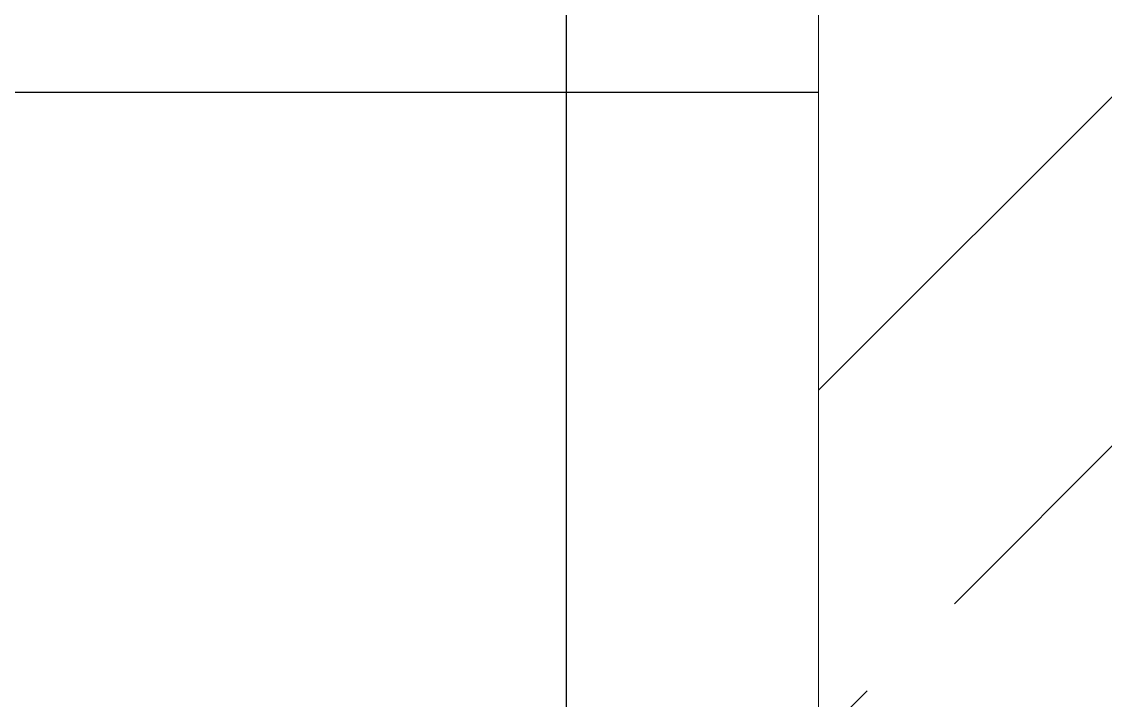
# Model space of a CAD drawing. Header units: millimetres. Extents: x -92759 to 184353, y -15225 to 86714.
# Drawn here: x 76345 to 77042, y 66934 to 67371 of the extents above; entities that cross this region are included whole.
import ezdxf

# ---------------------------------------------------------------- set-up
doc = ezdxf.new("R2010")
doc.units = ezdxf.units.MM
doc.layers.add('A-PATT-CONC', color=8, linetype='Continuous')
doc.layers.add('HFI 9MM FPB', color=94, linetype='Continuous', lineweight=5)

# ---------------------------------------------------------------- blocks, each defined once
blk = doc.blocks.new('RCP_B8L2')
at = {"layer": 'A-PATT-CONC'}
h = blk.add_hatch(dxfattribs=at)
h.set_pattern_fill('ANSI37', color=256, scale=189, angle=45)
h.set_pattern_definition([(90, (-375761.8, -151102.3), (-600.075, 0), []), (180, (-375761.8, -151102.3), (-6e-14, -600.075), [])])
h.paths.add_polyline_path([(-378761.82, -151102.3), (-375761.82, -151102.3), (-375761.82, -158302.3), (-378761.82, -158302.3)])
at = {"layer": 'HFI 9MM FPB'}
h = blk.add_hatch(dxfattribs=at)
h.set_pattern_fill('ANSI33', color=256, scale=50)
h.set_pattern_definition([(45, (-581589.02, -147239), (-224.5064, 224.5064), []), (45, (-581364.5, -147239), (-224.5064, 224.5064), [158.75, -79.375])])
h.paths.add_polyline_path([(-378761.82, -151102.3), (-375761.82, -151102.3), (-375761.82, -158302.3), (-378761.82, -158302.3)], flags=16)
h.paths.add_polyline_path([(-377668.07, -149827.3), (-374918.07, -149827.3), (-374918.07, -159127.3), (-379618.07, -159127.3), (-379618.07, -150277.3), (-377668.07, -150277.3)])
blk.add_lwpolyline([(-378761.82, -151102.3), (-375761.82, -151102.3), (-375761.82, -158302.3), (-378761.82, -158302.3)], close=True, dxfattribs=at)

msp = doc.modelspace()

# ---------------------------------------------------------------- block references
at = {"layer": 'A-PATT-CONC'}
msp.add_blockref('RCP_B8L2', (452619.12, 220318.54), dxfattribs=at)

doc.saveas('drawing.dxf')
